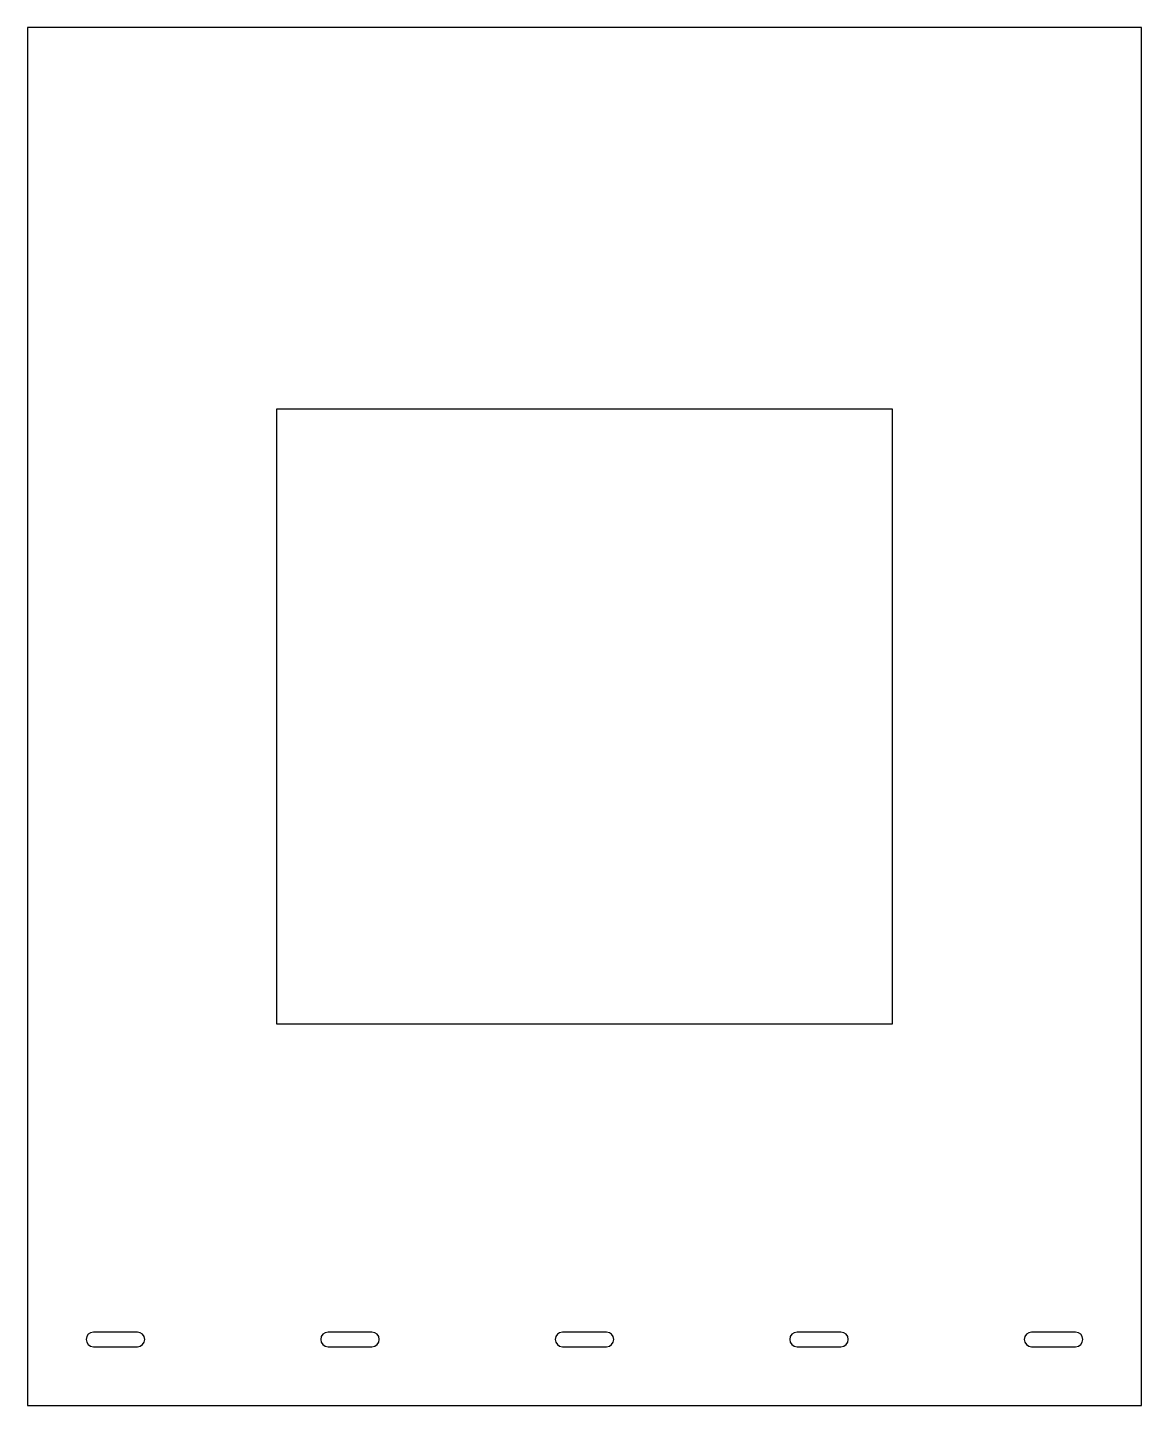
# Model space of a CAD drawing. Header units: inches. Extents: x -19 to 0, y -23.5 to 0.
import ezdxf

# ---------------------------------------------------------------- set-up
doc = ezdxf.new("R2010")
doc.units = ezdxf.units.IN
doc.layers.get('0').update_dxf_attribs({"linetype": 'CONTINUOUS'})

msp = doc.modelspace()

# ---------------------------------------------------------------- linework, layer by layer
for points in [[(-19, 0), (-19, -23.5), (0, -23.5), (0, 0)], [(-14.75, -17), (-14.75, -6.5), (-4.25, -6.5), (-4.25, -17)]]:
    msp.add_lwpolyline(points, close=True)
for points in [[(-17.125, -22.5, 1), (-17.125, -22.25), (-17.875, -22.25, 1), (-17.875, -22.5)], [(-13.125, -22.5, 1), (-13.125, -22.25), (-13.875, -22.25, 1), (-13.875, -22.5)], [(-9.125, -22.5, 1), (-9.125, -22.25), (-9.875, -22.25, 1), (-9.875, -22.5)], [(-5.125, -22.5, 1), (-5.125, -22.25), (-5.875, -22.25, 1), (-5.875, -22.5)], [(-1.125, -22.5, 1), (-1.125, -22.25), (-1.875, -22.25, 1), (-1.875, -22.5)]]:
    msp.add_lwpolyline(points, format="xyb", close=True)

doc.saveas('drawing.dxf')
